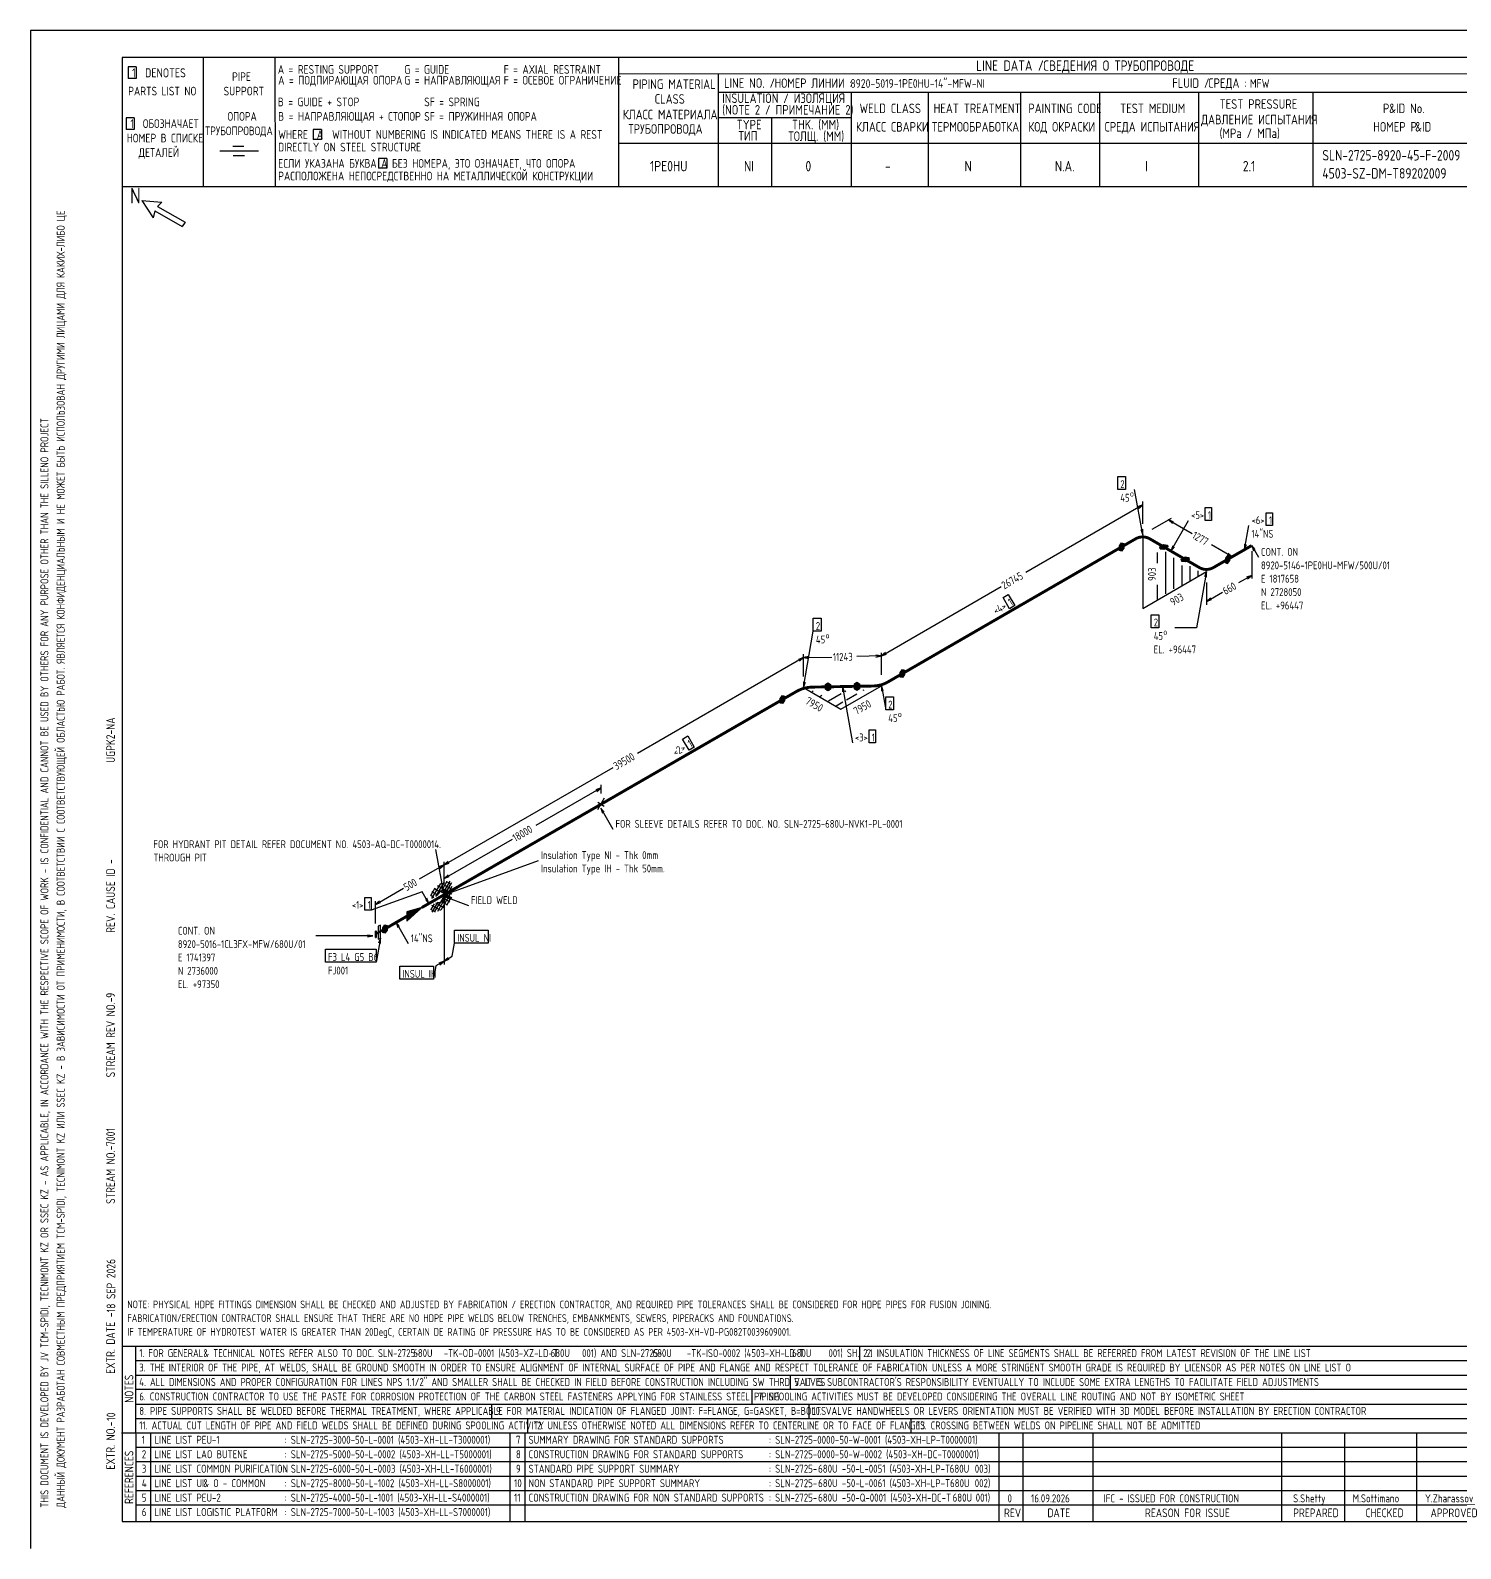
# Model space of a CAD drawing. Extents: x -1005 to 594, y -998 to 420.
# Drawn here: x 0 to 395.7, y 0 to 420 of the extents above; entities that cross this region are included whole.
import ezdxf

# ---------------------------------------------------------------- set-up
doc = ezdxf.new("R2010")
doc.units = 0
doc.styles.add('TTFN17', font='GOST type A')

msp = doc.modelspace()

# ---------------------------------------------------------------- linework, layer by layer
at = {"layer": 'GT_1', "flags": 128}
for points in [[(0, 420), (0, 0)], [(594, 420), (0, 420)], [(589.1, 412.5), (25.4, 412.5)], [(25.4, 412.5), (25.4, 7.5)], [(47.8, 412.5), (47.8, 376.7)], [(67.6, 412.5), (67.7, 376.7)], [(162.7, 412.5), (162.7, 376.7)], [(29.3, 409.9), (27.1, 409.9)], [(27.1, 409.9), (27.1, 406.7)], [(29.3, 409.9), (29.3, 406.7)], [(589.1, 408), (162.7, 407.9)], [(190.3, 407.8), (190.3, 376.7)], [(29.3, 406.7), (27.1, 406.7)], [(190.3, 402.9), (402.7, 402.9)], [(227.1, 402.9), (227.1, 376.7)], [(248.4, 402.9), (248.4, 376.8)], [(273.9, 402.9), (273.9, 376.7)], [(295.8, 402.9), (295.8, 376.7)], [(323.2, 402.9), (323.2, 376.7)], [(354.8, 402.9), (354.8, 376.8)], [(28.7, 395.8), (26.5, 395.8)], [(26.5, 395.8), (26.5, 392.6)], [(28.7, 395.8), (28.7, 392.6)], [(227.1, 395.8), (190.3, 395.8)], [(205, 395.8), (205, 376.7)], [(28.7, 392.6), (26.5, 392.6)], [(80.5, 392.6), (78.2, 392.6)], [(78.2, 392.6), (78.2, 389.8)], [(80.5, 392.6), (80.5, 389.8)], [(63.1, 386.6), (52.4, 386.6)], [(59.1, 387.9), (56, 387.9)], [(80.5, 389.8), (78.2, 389.8)], [(230.2, 388.7), (162.7, 388.7)], [(402.7, 388.7), (226.9, 388.7)], [(59.2, 385.3), (56.1, 385.3)], [(98.6, 384.6), (96.3, 384.6)], [(96.3, 384.6), (96.3, 381.9)], [(98.6, 384.6), (98.6, 381.9)], [(98.6, 381.9), (96.3, 381.9)], [(402.7, 376.7), (25.4, 376.7)], [(30.8, 372.9), (34, 368.1)], [(30.8, 372.9), (36.4, 372.5)], [(34.4, 370.1), (34, 368.1)], [(34.4, 370.1), (42, 365.7)], [(36.4, 372.5), (35.2, 371.3)], [(35.2, 371.3), (42.8, 366.9)], [(42.8, 366.9), (42, 365.7)], [(300.825, 296.6), (303, 296.6), (303, 293), (300.825, 293), (300.825, 296.6)], [(307.725, 280.475), (305.475, 293)], [(307.725, 288.725), (275.4, 270.05)], [(306.6, 287.75), (307.725, 288.725), (306.3, 288.2)], [(307.725, 283.475), (307.725, 289.625)], [(325.05, 287.975), (326.775, 287.975), (326.775, 284.45), (325.05, 284.45), (325.05, 287.975)], [(341.925, 286.55), (343.65, 286.55), (343.65, 283.025), (341.925, 283.025), (341.925, 286.55)], [(307.2, 281.9), (307.725, 280.475), (307.725, 281.975)], [(310.35, 281.975), (315.675, 285.05)], [(316.275, 284.075), (314.85, 284.6), (315.975, 283.625)], [(314.85, 284.6), (321.45, 280.775)], [(315.525, 275.975), (320.4, 284.45)], [(335.925, 276.35), (337.125, 283.025)], [(302.475, 276.8), (301.875, 275.975), (301.275, 276.125), (301.275, 277.4), (301.875, 278.225), (302.475, 278.075), (302.475, 276.8)], [(301.275, 277.4), (302.475, 277.4)], [(301.275, 277.2), (302.475, 277.2)], [(301.42, 277.6), (302.475, 277.6)], [(301.566, 277.8), (302.475, 277.8)], [(301.711, 278), (302.475, 278)], [(307.725, 280.475), (307.725, 260.075)], [(313.575, 276.425), (312.6, 276.575), (312.45, 277.1), (313.575, 277.775), (314.55, 277.625), (314.7, 277.1), (313.575, 276.425)], [(312.617, 277.2), (314.671, 277.2)], [(312.95, 277.4), (314.614, 277.4)], [(313.283, 277.6), (314.557, 277.6)], [(316.05, 277.4), (315.525, 275.975), (316.5, 277.1)], [(332.475, 274.4), (326.775, 277.7)], [(335.925, 277.85), (335.925, 276.35), (336.45, 277.775)], [(338.85, 276.35), (337.875, 277.475), (338.4, 276.05)], [(337.875, 277.475), (339.75, 274.25)], [(301.275, 277), (302.475, 277)], [(301.275, 276.8), (302.475, 276.8)], [(301.275, 276.6), (302.33, 276.6)], [(301.275, 276.4), (302.184, 276.4)], [(301.275, 276.2), (302.039, 276.2)], [(311.85, 272.6), (311.85, 275.6)], [(312.479, 277), (314.533, 277)], [(312.536, 276.8), (314.2, 276.8)], [(312.593, 276.6), (313.867, 276.6)], [(314.1, 264.125), (314.1, 275.75)], [(316.35, 265.475), (316.35, 274.1)], [(319.5, 272.975), (318.525, 273.125), (318.375, 273.65), (319.5, 274.325), (320.475, 274.175), (320.625, 273.65), (319.5, 272.975)], [(318.389, 273.6), (320.542, 273.6)], [(318.446, 273.4), (320.208, 273.4)], [(318.504, 273.2), (319.875, 273.2)], [(318.625, 273.8), (320.582, 273.8)], [(318.958, 274), (320.525, 274)], [(319.292, 274.2), (320.313, 274.2)], [(327.975, 271.775), (333.3, 274.85)], [(331.8, 274.625), (331.2, 274.775), (330.6, 273.95), (330.6, 272.675), (331.2, 272.525), (331.8, 273.35), (331.8, 274.625)], [(330.6, 273.8), (331.8, 273.8)], [(330.6, 273.6), (331.8, 273.6)], [(330.6, 273.4), (331.8, 273.4)], [(330.6, 273.2), (331.691, 273.2)], [(330.6, 273), (331.545, 273)], [(330.636, 274), (331.8, 274)], [(330.782, 274.2), (331.8, 274.2)], [(330.927, 274.4), (331.8, 274.4)], [(331.05, 274.925), (332.475, 274.4), (331.35, 275.375)], [(331.073, 274.6), (331.8, 274.6)], [(337.875, 275.975), (337.875, 268.325)], [(307.725, 260.075), (325.35, 270.275)], [(325.35, 270.275), (322.65, 254.75), (316.65, 254.75)], [(318.6, 266.375), (318.6, 272)], [(320.85, 267.65), (320.85, 271.775)], [(323.1, 269), (323.1, 270.5)], [(325.35, 268.775), (325.35, 270.275), (324.825, 268.85)], [(330.6, 272.8), (331.4, 272.8)], [(337.875, 269.225), (334.275, 267.125)], [(336.75, 268.25), (337.875, 269.225), (336.45, 268.7)], [(235.425, 246.95), (268.575, 266.15)], [(311.85, 262.475), (311.85, 266.6)], [(325.35, 267.275), (325.35, 261.125)], [(269.1, 263.075), (270.525, 263.975), (272.325, 260.9), (270.9, 260), (269.1, 263.075)], [(325.35, 262.025), (329.775, 264.575)], [(326.475, 263), (325.35, 262.025), (326.775, 262.55)], [(216.6, 257.375), (218.775, 257.375), (218.775, 253.775), (216.6, 253.775), (216.6, 257.375)], [(310.05, 258.35), (312.225, 258.35), (312.225, 254.75), (310.05, 254.75), (310.05, 258.35)], [(213.9, 238.25), (216.6, 253.775)], [(236.55, 247.925), (235.425, 246.95), (236.85, 247.475)], [(235.425, 241.7), (235.425, 247.85)], [(235.425, 241.7), (235.425, 247.85)], [(213.9, 246.5), (167.925, 219.95)], [(212.775, 245.525), (213.9, 246.5), (212.475, 245.975)], [(213.9, 241.25), (213.9, 247.4)], [(213.9, 241.25), (213.9, 247.4)], [(215.4, 246.8), (213.9, 246.5), (215.4, 246.275)], [(213.9, 246.5), (221.7, 246.65)], [(235.425, 246.95), (228.6, 246.8)], [(233.925, 246.65), (235.425, 246.95), (233.925, 247.175)], [(213.9, 239.75), (213.9, 238.25), (214.425, 239.675)], [(221.325, 237.725), (220.65, 237.275), (219.975, 237.725), (219.975, 239.075), (220.65, 239.525), (221.325, 239.075), (221.325, 237.725)], [(229.35, 237.875), (228.675, 237.425), (228, 237.875), (228, 239.225), (228.675, 239.675), (229.35, 239.225), (229.35, 237.875)], [(228.262, 239.4), (229.088, 239.4)], [(241.875, 241.775), (241.275, 240.95), (240.675, 241.1), (240.675, 242.375), (241.275, 243.2), (241.875, 243.05), (241.875, 241.775)], [(240.675, 242.2), (241.875, 242.2)], [(240.675, 242), (241.875, 242)], [(240.675, 241.8), (241.875, 241.8)], [(240.675, 241.6), (241.748, 241.6)], [(240.675, 241.4), (241.602, 241.4)], [(240.675, 241.2), (241.457, 241.2)], [(240.693, 242.4), (241.875, 242.4)], [(240.839, 242.6), (241.875, 242.6)], [(240.984, 242.8), (241.875, 242.8)], [(241.13, 243), (241.875, 243)], [(208.65, 234.575), (208.05, 233.75), (207.45, 233.9), (207.45, 235.175), (208.05, 236), (208.65, 235.85), (208.65, 234.575)], [(207.614, 235.4), (208.65, 235.4)], [(207.759, 235.6), (208.65, 235.6)], [(207.905, 235.8), (208.65, 235.8)], [(213.9, 238.25), (224.25, 232.25)], [(216.6, 237.2), (216.3, 237.05)], [(219, 236), (218.4, 235.625)], [(219.975, 239), (221.325, 239)], [(219.975, 238.8), (221.325, 238.8)], [(219.975, 238.6), (221.325, 238.6)], [(219.975, 238.4), (221.325, 238.4)], [(219.975, 238.2), (221.325, 238.2)], [(219.975, 238), (221.325, 238)], [(219.975, 237.8), (221.325, 237.8)], [(220.162, 239.2), (221.138, 239.2)], [(220.163, 237.6), (221.137, 237.6)], [(224.325, 236.45), (220.8, 234.425)], [(224.25, 232.25), (235.425, 238.7)], [(225.225, 237.05), (224.7, 238.475), (224.7, 236.975)], [(224.7, 238.475), (227.4, 222.95)], [(225.6, 237.2), (225.3, 237.05)], [(228.675, 236.375), (225.75, 234.725)], [(228, 239.2), (229.35, 239.2)], [(228, 239), (229.35, 239)], [(228, 238.8), (229.35, 238.8)], [(228, 238.6), (229.35, 238.6)], [(228, 238.4), (229.35, 238.4)], [(228, 238.2), (229.35, 238.2)], [(228, 238), (229.35, 238)], [(228.113, 237.8), (229.237, 237.8)], [(228.413, 237.6), (228.937, 237.6)], [(230.625, 237.5), (230.325, 237.35)], [(235.95, 237.275), (235.425, 238.7), (235.425, 237.2)], [(235.425, 238.7), (236.625, 232.025)], [(236.625, 235.625), (238.8, 235.625), (238.8, 232.025), (236.625, 232.025), (236.625, 235.625)], [(207.45, 235), (208.65, 235)], [(207.45, 234.8), (208.65, 234.8)], [(207.45, 234.6), (208.65, 234.6)], [(207.45, 234.4), (208.523, 234.4)], [(207.45, 234.2), (208.377, 234.2)], [(207.45, 234), (208.232, 234)], [(207.468, 235.2), (208.65, 235.2)], [(224.775, 234.125), (222.9, 233.075)], [(180.45, 223.925), (181.875, 224.825), (183.675, 221.75), (182.25, 220.85), (180.45, 223.925)], [(232.05, 226.475), (233.775, 226.475), (233.775, 222.95), (232.05, 222.95), (232.05, 226.475)], [(114.45, 189.125), (161.25, 216.125)], [(157.875, 210.425), (139.8, 200)], [(156.75, 209.45), (157.875, 210.425), (156.45, 209.9)], [(157.875, 208.925), (157.875, 211.325)], [(158.775, 207.575), (156.9, 204.35)], [(156.975, 206.525), (158.775, 205.4)], [(156.975, 206.525), (158.775, 205.4)], [(156.975, 206.525), (158.775, 205.4)], [(156.975, 206.525), (158.775, 205.4)], [(156.975, 206.525), (158.775, 205.4)], [(158.775, 203.75), (157.8, 204.875), (158.325, 203.45)], [(157.8, 204.875), (161.175, 199.025)], [(114.45, 180.875), (112.2, 193.4)], [(114.45, 185.375), (133.35, 196.25)], [(114.45, 189.125), (107.55, 185.15)], [(113.325, 188.15), (114.45, 189.125), (113.025, 188.6)], [(114.45, 180.875), (140.55, 190.4)], [(115.575, 190.1), (114.45, 189.125), (115.875, 189.65)], [(114.45, 183.875), (114.45, 190.025)], [(114.45, 183.875), (114.45, 190.025)], [(115.575, 186.35), (114.45, 185.375), (115.875, 185.9)], [(114.45, 183.875), (114.45, 186.275)], [(110.25, 178.475), (108.375, 181.7), (94.275, 176.6)], [(95.475, 178.175), (103.2, 182.675)], [(111.9, 182.675), (110.7, 180.575)], [(110.775, 180.725), (111.6, 180.125)], [(113.475, 184.025), (111, 179.825)], [(111.075, 181.775), (112.65, 180.875)], [(111.825, 182.6), (113.325, 181.7)], [(114.45, 184.475), (112.125, 180.425)], [(112.5, 178.85), (112.5, 178.85), (112.8, 178.7), (113.175, 178.7), (113.55, 178.925), (113.925, 179.225), (114.225, 179.6), (114.6, 180.125), (114.75, 180.65), (114.825, 181.1), (114.75, 181.55), (114.6, 181.85), (114.225, 182), (113.925, 182), (113.55, 181.85), (113.175, 181.625), (112.8, 181.175), (112.425, 180.65)], [(112.65, 183.425), (116.625, 181.1)], [(116.625, 183.2), (112.65, 176.225)], [(113.025, 177.95), (116.625, 184.25)], [(113.025, 182.15), (116.625, 180.05)], [(113.55, 184.1), (116.775, 182.3)], [(116.775, 182.225), (113.55, 176.6)], [(115.2, 184.55), (113.7, 181.925)], [(113.925, 182.3), (114.45, 180.875), (114.45, 182.375)], [(114.45, 180.05), (115.2, 180.425), (115.575, 181.475), (115.2, 182.15), (114.45, 181.7), (114.075, 180.65), (114.45, 180.05)], [(114.106, 180.6), (115.262, 180.6)], [(114.129, 180.8), (115.334, 180.8)], [(114.2, 181), (115.405, 181)], [(114.271, 181.2), (115.477, 181.2)], [(114.343, 181.4), (115.548, 181.4)], [(114.414, 181.6), (115.506, 181.6)], [(116.025, 184.625), (114.45, 181.925)], [(115.725, 181.625), (114.45, 180.875), (115.95, 181.1)], [(114.617, 181.8), (115.394, 181.8)], [(116.25, 183.875), (114.825, 181.4)], [(114.825, 180.95), (116.25, 179.975)], [(115.125, 184.55), (116.4, 183.8)], [(92.55, 180.125), (94.275, 180.125), (94.275, 176.6), (92.55, 176.6), (92.55, 180.125)], [(96.6, 179.15), (95.475, 178.175), (96.9, 178.7)], [(95.475, 172.925), (95.475, 179.075)], [(104.175, 174.95), (104.175, 173.6), (108.3, 177.35), (104.175, 176.15), (104.175, 173.75), (107.925, 177.125), (104.175, 176.075), (104.175, 173.975), (107.475, 176.9), (104.175, 175.85), (104.175, 174.125), (107.1, 176.6), (104.175, 175.7), (104.175, 174.275), (106.725, 176.45), (104.175, 175.55), (104.175, 174.425), (106.275, 176.15), (104.175, 175.4), (104.175, 174.65), (105.975, 176), (104.175, 175.175), (104.175, 174.8), (105.525, 175.7), (104.175, 175.025), (104.175, 174.95), (108.3, 177.35)], [(109.275, 179.6), (110.25, 178.475), (109.725, 179.9)], [(110.7, 176.9), (111.975, 176.15)], [(111.675, 178.4), (110.775, 176.825)], [(111, 178.025), (113.475, 176.6)], [(112.65, 178.775), (111.075, 176.075)], [(113.25, 178.7), (111.825, 176.225)], [(112.125, 178.625), (114.45, 177.275)], [(113.7, 178.925), (115.2, 178.175)], [(114.231, 180.4), (115.15, 180.4)], [(114.45, 179.825), (116.025, 178.925)], [(114.45, 179.375), (114.45, 161.6)], [(114.45, 179.375), (114.45, 161.6)], [(116.325, 180.05), (114.825, 180.275), (116.1, 179.525)], [(114.825, 180.275), (121.2, 177.95)], [(116.4, 180.2), (115.125, 177.95)], [(96.225, 170.375), (96.225, 168.575), (96.825, 168.875), (96.825, 172.475), (96.225, 172.175), (96.225, 170.375)], [(98.7, 171.125), (98.1, 170.3), (97.5, 170.45), (97.5, 171.725), (98.1, 172.55), (98.7, 172.4), (98.7, 171.125)], [(97.991, 172.4), (98.7, 172.4)], [(102.15, 172.1), (101.175, 173.225), (101.7, 171.8)], [(101.175, 173.225), (104.55, 167.375)], [(94.725, 169.475), (78.975, 169.475)], [(93.225, 169.25), (94.725, 169.475), (93.225, 169.7)], [(95.475, 170.15), (98.1, 171.65)], [(95.475, 169.925), (98.1, 171.425)], [(98.1, 171.275), (95.475, 169.775)], [(95.475, 169.025), (95.625, 169.1), (95.475, 170.825), (95.625, 170.9), (95.475, 169.025), (95.475, 170.825)], [(95.625, 170.9), (95.625, 169.1)], [(96.825, 168.875), (95.625, 162.2)], [(96.825, 167.375), (96.825, 168.875), (96.3, 167.45)], [(97.5, 171.6), (98.7, 171.6)], [(97.5, 171.4), (98.7, 171.4)], [(97.5, 171.2), (98.7, 171.2)], [(97.5, 171), (98.609, 171)], [(97.5, 170.8), (98.464, 170.8)], [(97.5, 170.6), (98.318, 170.6)], [(97.555, 171.8), (98.7, 171.8)], [(97.7, 172), (98.7, 172)], [(97.846, 172.2), (98.7, 172.2)], [(117.375, 171.125), (126.675, 171.125), (126.675, 167.525), (117.375, 167.525), (117.375, 171.125)], [(81.675, 165.8), (95.625, 165.8), (95.625, 162.2), (81.675, 162.2), (81.675, 165.8)], [(114.45, 162.5), (116.7, 163.85)], [(116.7, 163.85), (117.375, 167.525)], [(102.225, 161.15), (111.525, 161.15), (111.525, 157.55), (102.225, 157.55), (102.225, 161.15)], [(112.2, 161.225), (111.525, 157.55)], [(114.45, 162.5), (112.2, 161.225)], [(113.325, 161.525), (114.45, 162.5), (113.025, 161.975)], [(115.575, 163.475), (114.45, 162.5), (115.875, 163.025)], [(25.3, 56), (402.7, 56)], [(29.1, 56), (29.2, 7.5)], [(229.4, 56), (229.4, 52)], [(29.1, 52), (402.7, 52)], [(29.1, 48), (402.7, 48)], [(210.2, 48), (210.2, 44)], [(402.7, 44), (29.1, 44)], [(199.6, 44), (199.6, 40)], [(29.2, 40), (402.7, 40)], [(127.6, 40), (127.6, 36)], [(215.4, 40), (215.4, 36)], [(29.1, 36), (402.7, 36)], [(137.5, 36), (137.5, 32)], [(243.6, 36), (243.6, 32)], [(25.2, 32), (402.7, 32)], [(33.2, 32), (33.2, 7.6)], [(132.6, 32), (132.6, 7.6)], [(136.8, 32), (136.8, 7.6)], [(267.9, 32), (267.9, 7.5)], [(274.6, 32), (274.6, 7.5)], [(293.9, 32), (293.9, 7.5)], [(346.1, 32), (346.1, 7.5)], [(363.6, 32), (363.6, 7.5)], [(383.5, 32), (383.5, 7.5)], [(402.7, 28), (29.5, 28)], [(402.7, 24), (29.1, 24)], [(402.7, 20), (29.1, 20)], [(402.7, 16), (29.1, 16)], [(402.7, 12), (29.2, 12)], [(25.4, 7.5), (589.1, 7.5)], [(0, 0), (0, 0)]]:
    msp.add_lwpolyline(points, dxfattribs=at)
at = {"layer": 'GT_1', "const_width": 0.8, "flags": 128}
for points in [[(241.275, 242.075), (301.875, 277.1)], [(301.875, 277.1), (305.775, 279.35)], [(309.675, 279.35), (313.575, 277.1)], [(313.575, 277.1), (319.5, 273.65)], [(331.2, 273.65), (337.875, 277.475)], [(319.5, 273.65), (323.4, 271.4)], [(327.3, 271.4), (331.2, 273.65)], [(237.375, 239.825), (241.275, 242.075)], [(157.875, 205.925), (208.05, 234.875)], [(208.05, 234.875), (211.95, 237.125)], [(216.15, 238.325), (220.65, 238.4)], [(220.65, 238.4), (228.675, 238.55)], [(228.675, 238.55), (233.175, 238.625)], [(114.45, 180.875), (157.875, 205.925)], [(108.3, 177.35), (114.45, 180.875)], [(98.1, 171.425), (104.175, 174.95)]]:
    msp.add_lwpolyline(points, dxfattribs=at)
for points in [[(305.775, 279.35, -0.267941), (309.675, 279.35)], [(323.4, 271.4, 0.267941), (327.3, 271.4)], [(233.175, 238.625, 0.13117), (237.375, 239.825)], [(211.95, 237.125, -0.123261), (216.15, 238.325)]]:
    msp.add_lwpolyline(points, format="xyb", dxfattribs=at)

# ---------------------------------------------------------------- texts
at = {"layer": 'GT_1', "style": 'TTFN17'}
for s, height, p in [('LINE DATA /', 2.8875, (261.633, 408.8)), ('СВЕДЕНИЯ О ТРУБОПРОВОДЕ', 2.8875, (280.233, 408.8)), (' 1  DENOTES', 2.5025, (26.875, 407)), (' PIPE', 2.4062, (54.561, 406)), ('A = RESTING SUPPORT', 2.40625, (68.461, 408)), ('A = ПОДПИРАЮЩАЯ ОПОРА', 2.40625, (68.561, 405)), ('G = GUIDE', 2.4062, (103.461, 408)), ('G = НАПРАВЛЯЮЩАЯ', 2.40625, (103.461, 405)), ('F = AXIAL RESTRAINT', 2.40625, (130.961, 408)), ('F = ОСЕВОЕ ОГРАНИЧЕНИЕ', 2.40625, (130.961, 405)), ('PARTS LIST NO', 2.40625, (27.061, 402)), ('SUPPORT', 2.4062, (53.461, 402)), ('PIPING MATERIAL', 2.64687, (166.597, 403.8)), ('LINE NO. /', 2.6469, (191.897, 404.1)), ('НОМЕР ЛИНИИ :', 2.59875, (205.89, 404.1)), ('8920-5019-1PE0HU-14"-MFW-NI', 2.40625, (226.861, 404.1)), ('FLUID /', 2.6469, (315.897, 404.1)), ('СРЕДА :', 2.6469, (325.897, 404.1)), ('MFW', 2.4062, (337.361, 404.1)), ('B = GUIDE + STOP', 2.40625, (68.461, 399)), ('SF = SPRING', 2.40625, (108.961, 399)), ('CLASS', 2.6469, (172.697, 399.7)), ('(NOTE 2 / ПРИМЕЧАНИЕ 2)', 2.64687, (191.397, 396.7)), ('INSULATION / ИЗОЛЯЦИЯ', 2.64687, (191.397, 399.9)), ('WELD CLASS', 2.6469, (229.397, 397.1)), ('HEAT TREATMENT', 2.64687, (249.897, 397.1)), ('PAINTING CODE', 2.64687, (276.097, 397.1)), ('TEST MEDIUM', 2.64687, (301.497, 397.1)), ('TEST PRESSURE', 2.64687, (328.997, 398.3)), ('P', 2.647, (374.197, 397.1)), ('&ID No.', 2.6469, (375.908, 397.1)), (' 1  ОБОЗНАЧАЕТ', 2.40625, (26.461, 393)), ('ОПОРА', 2.4062, (54.561, 395)), ('B = НАПРАВЛЯЮЩАЯ + СТОПОР', 2.40625, (68.561, 395)), ('SF = ПРУЖИННАЯ ОПОРА', 2.40625, (108.961, 395)), ('КЛАСС МАТЕРИАЛА', 2.64687, (163.897, 395.4)), ('TYPE', 2.6469, (195.397, 392.6)), ('THK. (MM)', 2.6469, (210.697, 392.6)), ('ДАВЛЕНИЕ ИСПЫТАНИЯ', 2.64687, (323.897, 394)), ('НОМЕР В СПИСКЕ', 2.40625, (26.661, 389)), ('ТРУБОПРОВОДА', 2.40625, (48.361, 391)), ('WHERE  A  WITHOUT NUMBERING IS INDICATED MEANS THERE IS A REST', 2.40625, (68.561, 390)), ('ТРУБОПРОВОДА', 2.64687, (165.397, 391.4)), ('ТИП', 2.6469, (195.897, 389.5)), ('ТОЛЩ. (ММ)', 2.6469, (209.697, 389.4)), ('КЛАСС СВАРКИ', 2.64687, (228.397, 392)), ('ТЕРМООБРАБОТКА', 2.64687, (249.397, 392)), ('КОД ОКРАСКИ', 2.64687, (276.097, 392)), ('СРЕДА ИСПЫТАНИЯ', 2.64687, (297.197, 392)), ('(MPa / МПа)', 2.64687, (328.997, 390.2)), ('НОМЕР P', 2.6469, (371.497, 392)), ('&ID', 2.6469, (383.097, 392)), ('ДЕТАЛЕЙ', 2.4062, (29.961, 385)), ('DIRECTLY ON STEEL STRUCTURE', 2.40625, (68.561, 386.5)), ('SLN-2725-8920-45-F-2009', 2.8875, (357.433, 384)), ('ЕСЛИ УКАЗАНА БУКВА A БЕЗ НОМЕРА, ЭТО ОЗНАЧАЕТ, ЧТО ОПОРА', 2.40625, (68.561, 382)), ('1PE0HU', 2.8875, (171.433, 381)), ('NI', 2.8875, (197.433, 381)), ('0', 2.888, (214.433, 381)), ('-', 2.888, (236.433, 381)), ('N', 2.888, (258.433, 381)), ('N.A.', 2.8875, (283.433, 381)), ('I', 2.888, (308.433, 381)), ('2.1', 2.8875, (335.433, 381)), ('РАСПОЛОЖЕНА НЕПОСРЕДСТВЕННО НА МЕТАЛЛИЧЕСКОЙ КОНСТРУКЦИИ', 2.40625, (68.561, 378.5)), ('4503-SZ-DM-T89202009', 2.8875, (357.433, 379)), ('N', 4.331, (27.55, 372.1)), ('2', 2.166, (301.534, 293.375)), ('45', 2.1656, (301.534, 289.625)), ('o', 1.624, (304.18, 291.031)), ('<5>', 2.1656, (321.1, 284.825)), ('1', 2.166, (325.769, 284.825)), ('14"NS', 2.1656, (337.825, 279.65)), ('<6>', 2.1656, (337.825, 283.4)), ('1', 2.166, (342.649, 283.4)), ('CONT. ON', 2.1656, (340.45, 274.625)), ('8920-5146-1PE0HU-MFW/500U/01', 2.16562, (340.45, 270.928)), ('E 1817658', 2.1656, (340.45, 267.23)), ('N 2728050', 2.1656, (340.45, 263.533)), ('EL. +96447', 2.1656, (340.45, 259.835)), ('2', 2.166, (217.3, 254.15)), ('2', 2.166, (310.776, 255.125)), ('45', 2.1656, (217.3, 250.4)), ('o', 1.624, (219.945, 251.806)), ('45', 2.1656, (310.776, 251.375)), ('o', 1.624, (313.422, 252.781)), ('EL. +96447', 2.1656, (310.776, 247.678)), ('2', 2.166, (237.325, 232.4)), ('o', 1.624, (239.97, 230.056)), ('45', 2.1656, (237.325, 228.65)), ('<3>', 2.1656, (228.1, 223.325)), ('1', 2.166, (232.769, 223.325)), ('FOR SLEEVE DETAILS REFER TO DOC. NO. SLN-2725-680U-NVK1-PL-0001', 2.16562, (161.875, 199.4)), ('FOR HYDRANT PIT DETAIL REFER DOCUMENT NO. 4503-AQ-DC-T0000014.', 2.16562, (34.039, 193.775)), ('THROUGH PIT', 2.16562, (34.039, 190.078)), ('Insulation Type NI - Thk 0mm', 2.16562, (141.25, 190.775)), ('Insulation Type IH - Thk 50mm.', 2.16562, (141.25, 187.078)), ('<1>', 2.1656, (88.933, 176.975)), ('1', 2.166, (93.291, 176.975)), ('FIELD WELD', 2.1656, (121.9, 178.325)), ('CONT. ON', 2.1656, (40.801, 169.85)), ('8920-5016-1CL3FX-MFW/680U/01', 2.16562, (40.801, 166.153)), ('14"NS', 2.1656, (105.25, 167.75)), ('INSUL NI', 2.1656, (118.075, 167.9)), ('E 1741397', 2.1656, (40.801, 162.455)), ('F3 L4 G5 B6', 2.16562, (82.348, 162.575)), ('N 2736000', 2.1656, (40.801, 158.758)), ('FJ001', 2.1656, (82.348, 158.825)), ('INSUL IH', 2.1656, (102.919, 157.925)), ('EL. +97350', 2.1656, (40.801, 155.06)), ('NOTE: PHYSICAL HDPE FITTINGS DIMENSION SHALL BE CHECKED AND ADJUSTED BY FABRICATION / ERECTION CONTRACTOR, AND REQUIRED PIPE TOLERANCES SHALL BE CONSIDERED FOR HDPE PIPES FOR FUSION JOINING.', 2.1175, (26.818, 66.5)), ('FABRICATION/ERECTION CONTRACTOR SHALL ENSURE THAT THERE ARE NO HDPE PIPE WELDS BELOW TRENCHES, EMBANKMENTS, SEWERS, PIPERACKS AND FOUNDATIONS.', 2.1175, (26.818, 62.7)), ('IF TEMPERATURE OF HYDROTEST WATER IS GREATER THAN 20DegC, CERTAIN DE RATING OF PRESSURE HAS TO BE CONSIDERED AS PER 4503-XH-VD-PG082T0039609001.', 2.1175, (26.818, 58.9)), ('1. FOR GENERAL', 2.18487, (30.128, 53)), ('& TECHNICAL NOTES REFER ALSO TO DOC. SLN-2725-      -TK-OD-0001 (4503-XZ-LD-T      001) AND SLN-2725-      -TK-ISO-0002 (4503-XH-LD-T      001) SH. 2.1', 2.18487, (47.868, 53)), ('680U', 2.1849, (105.928, 53)), ('680U', 2.1849, (143.928, 53)), ('680U', 2.1849, (172.128, 53)), ('680U', 2.1849, (210.728, 53)), ('2. INSULATION THICKNESS OF LINE SEGMENTS SHALL BE REFERRED FROM LATEST REVISION OF THE LINE LIST', 2.18487, (231.328, 53)), ('3. THE INTERIOR OF THE PIPE, AT WELDS, SHALL BE GROUND SMOOTH IN ORDER TO ENSURE ALIGNMENT OF INTERNAL SURFACE OF PIPE AND FLANGE AND RESPECT TOLERANCE OF FABRICATION UNLESS A MORE STRINGENT SMOOTH GRADE IS REQUIRED BY LICENSOR AS PER NOTES ON LINE LIST O', 2.18487, (30.128, 49)), ('4. ALL DIMENSIONS AND PROPER CONFIGURATION FOR LINES NPS 1.1/2" AND SMALLER SHALL BE CHECKED IN FIELD BEFORE CONSTRUCTION INCLUDING SW THRD VALVES', 2.18487, (30.128, 45)), ("5. IT IS SUBCONTRACTOR'S RESPONSIBILITY EVENTUALLY TO INCLUDE SOME EXTRA LENGTHS TO FACILITATE FIELD ADJUSTMENTS", 2.18487, (211.328, 45)), ('6. CONSTRUCTION CONTRACTOR TO USE THE PASTE FOR CORROSION PROTECTION OF THE CARBON STEEL FASTENERS APPLYING FOR STAINLESS STEEL PIPING', 2.18487, (30.128, 41)), ('7. SPOOLING ACTIVITIES MUST BE DEVELOPED CONSIDERING THE OVERALL LINE ROUTING AND NOT BY ISOMETRIC SHEET', 2.18487, (201.328, 41)), ('8. PIPE SUPPORTS SHALL BE WELDED BEFORE THERMAL TREATMENT, WHERE APPLICABLE', 2.18487, (30.128, 37)), ('9. FOR MATERIAL INDICATION OF FLANGED JOINT: F=FLANGE, G=GASKET, B=BOLTS', 2.18487, (128.828, 37)), ('10. VALVE HANDWHEELS OR LEVERS ORIENTATION MUST BE VERIFIED WITH 3D MODEL BEFORE INSTALLATION BY ERECTION CONTRACTOR', 2.18487, (216.328, 37)), ('11. ACTUAL CUT LENGTH OF PIPE AND FIELD WELDS SHALL BE DEFINED DURING SPOOLING ACTIVITY', 2.18487, (30.128, 33)), ('12. UNLESS OTHERWISE NOTED ALL DIMENSIONS REFER TO CENTERLINE OR TO FACE OF FLANGES', 2.18487, (139.328, 33)), ('13. CROSSING BETWEEN WELDS ON PIPELINE SHALL NOT BE ADMITTED', 2.18487, (245.328, 33)), ('1', 2.214, (30.832, 29)), ('LINE LIST PEU-1', 2.21375, (34.332, 29)), (': SLN-2725-3000-50-L-0001 (4503-XH-LL-T3000001)', 2.21375, (70.332, 29)), ('7', 2.214, (134.332, 29)), ('SUMMARY DRAWING FOR STANDARD SUPPORTS', 2.21375, (137.832, 29)), (': SLN-2725-0000-50-W-0001 (4503-XH-LP-T0000001)', 2.21375, (204.332, 29)), ('2', 2.214, (30.832, 25)), ('LINE LIST LAO BUTENE', 2.21375, (34.332, 25)), (': SLN-2725-5000-50-L-0002 (4503-XH-LL-T5000001)', 2.21375, (70.332, 25)), ('8', 2.214, (134.332, 25)), ('CONSTRUCTION DRAWING FOR STANDARD SUPPORTS', 2.21375, (137.832, 25)), (': SLN-2725-0000-50-W-0002 (4503-XH-DC-T0000001)', 2.21375, (204.332, 25)), ('3', 2.214, (30.832, 21)), ('LINE LIST COMMON PURIFICATION', 2.21375, (34.332, 21)), (': SLN-2725-6000-50-L-0003 (4503-XH-LL-T6000001)', 2.21375, (70.332, 21)), ('9', 2.214, (134.332, 21)), ('STANDARD PIPE SUPPORT SUMMARY', 2.21375, (137.832, 21)), (': SLN-2725-      -50-L-0051 (4503-XH-LP-T      003)', 2.21375, (204.332, 21)), ('680U', 2.2138, (217.932, 21)), ('680U', 2.2138, (254.332, 21)), ('4', 2.214, (30.832, 17)), ('LINE LIST UI', 2.21375, (34.332, 17)), ('& O - COMMON', 2.21375, (47.849, 17)), (': SLN-2725-8000-50-L-1002 (4503-XH-LL-S8000001)', 2.21375, (70.332, 17)), ('10', 2.2138, (133.832, 17)), ('NON STANDARD PIPE SUPPORT SUMMARY', 2.21375, (137.832, 17)), (': SLN-2725-      -50-L-0061 (4503-XH-LP-T      002)', 2.21375, (204.332, 17)), ('680U', 2.2138, (217.932, 17)), ('680U', 2.2138, (254.432, 17)), ('5', 2.214, (30.832, 13)), ('LINE LIST PEU-2', 2.21375, (34.332, 13)), (': SLN-2725-4000-50-L-1001 (4503-XH-LL-S4000001)', 2.21375, (70.332, 13)), ('11', 2.2138, (133.832, 13)), ('CONSTRUCTION DRAWING FOR NON STANDARD SUPPORTS', 2.21375, (137.832, 13)), (': SLN-2725-      -50-Q-0001 (4503-XH-DC-T      001)', 2.21375, (204.332, 13)), ('680U', 2.2138, (217.932, 13)), ('680U', 2.2138, (255.132, 13)), ('0', 2.214, (270.332, 12.8)), ('16.09.2026', 2.2138, (276.832, 12.8)), ('IFC - ISSUED FOR CONSTRUCTION', 2.21375, (296.932, 12.8)), ('S.Shetty', 2.2138, (349.332, 12.8)), ('M.Sottimano', 2.21375, (365.832, 12.8)), ('Y.Zharassov', 2.21375, (385.832, 12.8)), ('6', 2.214, (30.832, 9)), ('LINE LIST LOGISTIC PLATFORM', 2.21375, (34.332, 9)), (': SLN-2725-7000-50-L-1003 (4503-XH-LL-S7000001)', 2.21375, (70.332, 9)), ('REV', 2.4062, (269.361, 8.7)), ('DATE', 2.4062, (281.361, 8.7)), ('REASON FOR ISSUE', 2.40625, (308.361, 8.7)), ('PREPARED', 2.4062, (349.361, 8.7)), ('CHECKED', 2.4062, (369.361, 8.7)), ('APPROVED', 2.4062, (387.361, 8.7))]:
    msp.add_text(s, height=height, dxfattribs=at).set_placement(p)
for s, height, rotation, p in [('ДАННЫЙ ДОКУМЕНТ РАЗРАБОТАН СОВМЕСТНЫМ ПРЕДПРИЯТИЕМ TCM-SPIDI, TECNIMONT KZ ИЛИ SSEC KZ - В ЗАВИСИМОСТИ ОТ ПРИМЕНИМОСТИ, В СООТВЕТСТВИИ С СООТВЕТСТВУЮЩЕЙ ОБЛАСТЬЮ РАБОТ. ЯВЛЯЕТСЯ КОНФИДЕНЦИАЛЬНЫМ И НЕ МОЖЕТ БЫТЬ ИСПОЛЬЗОВАН ДРУГИМИ ЛИЦАМИ ДЛЯ КАКИХ-ЛИБО ЦЕ', 2.21375, 90, (9.5, 11.332)), ('THIS DOCUMENT IS DEVELOPED BY JV TCM-SPIDI, TECNIMONT KZ OR SSEC KZ - AS APPLICABLE, IN ACCORDANCE WITH THE RESPECTIVE SCOPE OF WORK - IS CONFIDENTIAL AND CANNOT BE USED BY OTHERS FOR ANY PURPOSE OTHER THAN THE SILLENO PROJECT', 2.21375, 90, (5, 11.332)), ('1277', 2.1656, -30, (321.178, 279.647)), ('26745', 2.1656, 30, (269.455, 265.314)), ('903', 2.1656, 90, (311.368, 267.707)), ('660', 2.1656, 30, (330.638, 263.763)), ('<4>', 2.1656, 30, (267.118, 258.276)), ('1', 2.166, 30, (271.296, 260.688)), ('903', 2.1656, 30, (316.097, 260.736)), ('11243', 2.1656, 1, (222.051, 245.554)), ('7950', 2.1656, -30, (214.195, 233.861)), ('7950', 2.1656, 30, (228.562, 230.554)), ('UGPK2-NA', 2.4062, 90, (23.4, 217.361)), ('1', 2.166, 30, (182.646, 221.538)), ('39500', 2.1656, 30, (162.122, 215.328)), ('<2>', 2.1656, 30, (178.468, 219.126)), ('18000', 2.1656, 30, (134.177, 195.455)), ('REV. CAUSE ID -', 2.40625, 90, (23.4, 170.361)), ('500', 2.1656, 30, (104.055, 181.827)), ('STREAM REV NO.-', 2.40625, 90, (23.4, 130.361)), ('9', 2.406, 90, (23.4, 152.361)), ('7001', 2.4062, 90, (23.4, 111.361)), ('STREAM NO.-', 2.40625, 90, (23.4, 95.361)), ('18 SEP 2026', 2.40625, 90, (23.5, 65.361)), ('EXTR. DATE -', 2.40625, 90, (23.4, 48.361)), ('NOTES', 2.4062, 90, (28.5, 40.361)), ('EXTR. NO.-', 2.4062, 90, (23.4, 21.861)), ('10', 2.4062, 90, (23.5, 35.361)), ('REFERENCES', 2.4062, 90, (28.5, 12.361))]:
    msp.add_text(s, height=height, rotation=rotation, dxfattribs=at).set_placement(p)

doc.saveas('drawing.dxf')
